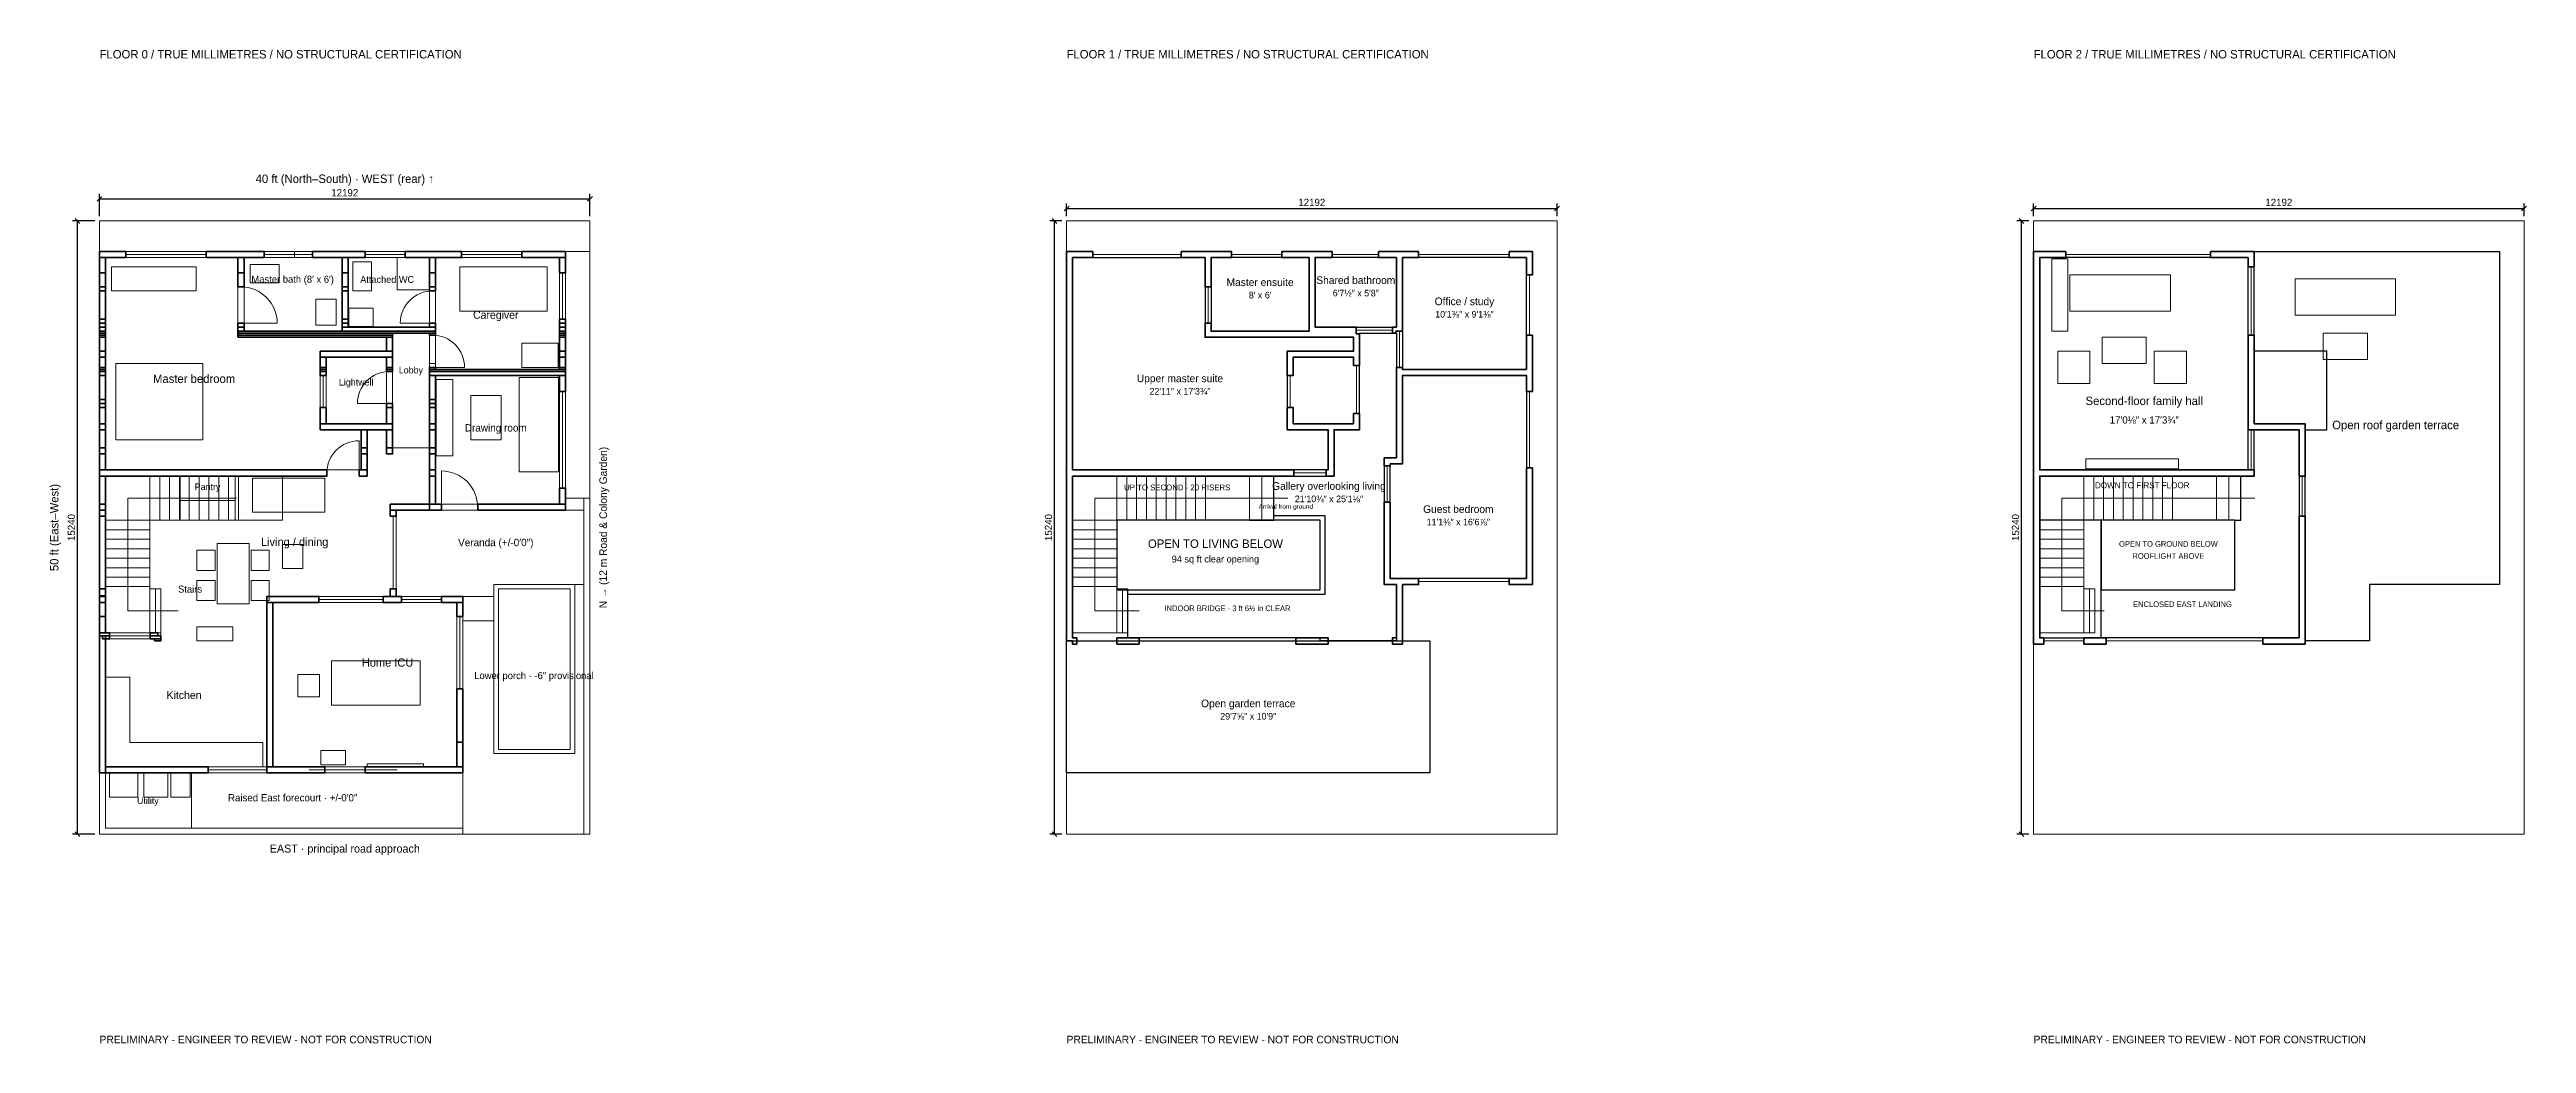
# Model space of a CAD drawing. Header units: millimetres. Extents: x -1244 to 60336, y -5203 to 19499.
import ezdxf
from ezdxf.enums import TextEntityAlignment as Align

# ---------------------------------------------------------------- set-up
doc = ezdxf.new("R2010")
doc.units = ezdxf.units.MM
for name, color, linetype, lineweight in [('A-ANNO', 7, 'Continuous', 18), ('A-DIMS', 7, 'Continuous', 13), ('A-DOOR', 3, 'Continuous', 18), ('A-FLOR', 8, 'Continuous', 13), ('A-FURN', 8, 'Continuous', 13), ('A-LAND', 3, 'Continuous', 13), ('A-LEVL', 7, 'Continuous', 13), ('A-SITE', 8, 'Continuous', 18), ('A-STAIR', 7, 'Continuous', 18), ('A-WALL', 7, 'Continuous', 35), ('A-WIND', 4, 'Continuous', 18)]:
    doc.layers.add(name, color=color, linetype=linetype, lineweight=lineweight)
doc.dimstyles.new('FF-ARCH', dxfattribs={"dimtxt": 180, "dimasz": 90, "dimexe": 120, "dimexo": 120, "dimgap": 60, "dimtad": 1, "dimdec": 0, "dimtsz": 60, "dimcen": 2.5, "dimazin": 3, "dimtfac": 1, "dimtmove": 0, "dimatfit": 3})

msp = doc.modelspace()

# ---------------------------------------------------------------- linework, layer by layer
at = {"layer": 'A-AREA'}
for points in [[(30542, 9050), (29527.6, 9050), (24192, 9050), (24192, 12349.2), (24192, 14328), (27482.8, 14328), (27482.8, 12349.2), (29527.6, 12349.2), (31177.6, 12349.2), (31177.6, 12000), (29527.6, 12000), (29527.6, 10050), (30542, 10050)], [(30071.2, 12499.2), (30071.2, 14328), (27632.8, 14328), (27632.8, 12499.2)], [(32242, 12600), (32242, 14328), (30221.2, 14328), (30221.2, 12600)], [(35474.4, 11550), (35474.4, 14328), (32392, 14328), (32392, 11550)], [(53419.6, 9050), (53419.6, 14328), (48234, 14328), (48234, 9050)], [(59666.4, 6200), (56434, 6200), (56434, 4800), (54834, 4800), (54834, 10050), (55369.6, 10050), (55369.6, 12000), (53569.6, 12000), (53569.6, 14478), (59666.4, 14478), (59666.4, 11550), (59666.4, 8900)], [(29527.6, 8900), (30692, 8900), (30692, 10050), (31327.6, 10050), (31327.6, 11850), (31327.6, 12000), (31327.6, 12450), (32242, 12450), (32242, 11550), (32242, 11400), (32242, 9350), (31937.2, 9350), (31937.2, 6200), (32242, 6200), (32242, 4800), (30342, 4800), (30342, 4875), (25567, 4875), (25567, 6075), (30342, 6075), (30342, 7800), (29192, 7800), (29192, 8900)], [(32392, 11400), (35474.4, 11400), (35474.4, 6350), (32392, 6350), (32087.2, 6350), (32087.2, 9200), (32392, 9200)], [(53569.6, 10050), (54684, 10050), (54684, 8900), (54684, 7800), (54684, 4875), (49759, 4875), (49759, 6075), (53084, 6075), (53084, 7800), (53234, 7800), (53234, 8900), (53419.6, 8900), (53569.6, 8900)], [(33074, 3609.6), (33074, 2283.6), (33074, 1674), (33074, 1524), (31442, 1524), (30644.4, 1524), (29644.4, 1524), (29242, 1524), (28202, 1524), (26742, 1524), (25258.8, 1524), (24192, 1524), (24042, 1524), (24042, 4800), (25258.8, 4800), (30342, 4800), (32242, 4800), (33074, 4800)]]:
    msp.add_lwpolyline(points, close=True, dxfattribs=at)
at = {"layer": 'A-DOOR'}
for p, q in [((24692, 14403), (26892, 14403)), ((28142, 14403), (29392, 14403)), ((30642, 14403), (31792, 14403)), ((32792, 14403), (35042, 14403)), ((48884, 14403), (52484, 14403)), ((27557.8, 12700), (27557.8, 13600)), ((35549.4, 12400), (35549.4, 13900)), ((53494.6, 12400), (53494.6, 14100)), ((3515.8, 12700), (4415.8, 12700)), ((8275, 12700), (7475, 12700)), ((31242, 12525), (32142, 12525)), ((32317, 11600), (32317, 12500)), ((8275, 11600), (9075, 11600)), ((29602.6, 10600), (29602.6, 11400)), ((31252.6, 10450), (31252.6, 11650)), ((7210.6, 10700), (6410.6, 10700)), ((35549.4, 9100), (35549.4, 11000)), ((53494.6, 9050), (53494.6, 10050)), ((6450, 8975), (6450, 9775)), ((8500, 8125), (8500, 9025)), ((29692, 8975), (30492, 8975)), ((32012.2, 8250), (32012.2, 9150)), ((54759, 7900), (54759, 8900)), ((7300, 6100), (7300, 7900)), ((32792, 6275), (35042, 6275)), ((5452.4, 5834.6), (7050, 5834.6)), ((7502.4, 5834.6), (8502.4, 5834.6)), ((24292, 4800), (25292, 4800)), ((25842, 4800), (29742, 4800)), ((30542, 4800), (32142, 4800)), ((48334, 4800), (49334, 4800)), ((49884, 4800), (53784, 4800))]:
    msp.add_line(p, q, dxfattribs=at)
for points in [[(3515.8, 13600), (3604, 13595.7), (3691.3, 13582.7), (3777, 13561.2), (3860.2, 13531.5), (3940, 13493.7), (4015.8, 13448.3), (4086.7, 13395.7), (4152.2, 13336.4), (4211.5, 13271), (4264.1, 13200), (4309.5, 13124.3), (4347.3, 13044.4), (4377, 12961.3), (4398.5, 12875.6), (4411.4, 12788.2), (4415.8, 12700)], [(8275, 13500), (8196.6, 13496.1), (8118.9, 13484.6), (8042.8, 13465.6), (7968.9, 13439.1), (7897.9, 13405.5), (7830.5, 13365.2), (7767.5, 13318.4), (7709.3, 13265.7), (7656.6, 13207.5), (7609.8, 13144.5), (7569.5, 13077.1), (7535.9, 13006.1), (7509.4, 12932.2), (7490.4, 12856.1), (7478.9, 12778.4), (7475, 12700)], [(8275, 12400), (8353.4, 12396.1), (8431.1, 12384.6), (8507.2, 12365.6), (8581.1, 12339.1), (8652.1, 12305.5), (8719.5, 12265.2), (8782.5, 12218.4), (8840.7, 12165.7), (8893.4, 12107.5), (8940.2, 12044.5), (8980.5, 11977.1), (9014.1, 11906.1), (9040.6, 11832.2), (9059.6, 11756.1), (9071.1, 11678.4), (9075, 11600)], [(7210.6, 11500), (7132.2, 11496.1), (7054.5, 11484.6), (6978.4, 11465.6), (6904.5, 11439.1), (6833.5, 11405.5), (6766.1, 11365.2), (6703.1, 11318.4), (6644.9, 11265.7), (6592.2, 11207.5), (6545.4, 11144.5), (6505.1, 11077.1), (6471.5, 11006.1), (6445, 10932.2), (6426, 10856.1), (6414.5, 10778.4), (6410.6, 10700)], [(5650, 8975), (5653.9, 9053.4), (5665.4, 9131.1), (5684.4, 9207.2), (5710.9, 9281.1), (5744.5, 9352.1), (5784.8, 9419.5), (5831.6, 9482.5), (5884.3, 9540.7), (5942.5, 9593.4), (6005.5, 9640.2), (6072.9, 9680.5), (6143.9, 9714.1), (6217.8, 9740.6), (6293.9, 9759.6), (6371.6, 9771.1), (6450, 9775)], [(9400, 8125), (9395.7, 8213.2), (9382.7, 8300.6), (9361.2, 8386.3), (9331.5, 8469.4), (9293.7, 8549.3), (9248.3, 8625), (9195.7, 8696), (9136.4, 8761.4), (9071, 8820.7), (9000, 8873.3), (8924.3, 8918.7), (8844.4, 8956.5), (8761.3, 8986.2), (8675.6, 9007.7), (8588.2, 9020.7), (8500, 9025)]]:
    msp.add_lwpolyline(points, dxfattribs=at)
at = {"layer": 'A-FLOR'}
for points in [[(6500, 9050), (5485.6, 9050), (150, 9050), (150, 12349.2), (150, 14328), (3440.8, 14328), (3440.8, 12349.2), (5485.6, 12349.2), (7135.6, 12349.2), (7135.6, 12000), (5485.6, 12000), (5485.6, 10050), (6500, 10050)], [(6029.2, 12499.2), (6029.2, 14328), (3590.8, 14328), (3590.8, 12499.2)], [(5290.8, 14478), (5290.8, 14328), (4850, 14328), (4850, 14478), (5200, 14478)], [(8200, 12600), (8200, 14328), (6179.2, 14328), (6179.2, 12600)], [(6850, 14478), (7000, 14478), (7600, 14478), (7600, 14328), (6600, 14328), (6600, 14478)], [(11432.4, 11550), (11432.4, 14328), (8350, 14328), (8350, 11550)], [(3590.8, 12700), (3440.8, 12700), (3440.8, 13600), (3590.8, 13600), (3590.8, 13600), (3590.8, 12700)], [(8350, 13500), (8350, 12700), (8200, 12700), (8200, 13500)], [(8200, 9600), (8200, 12450), (7285.6, 12450), (7285.6, 9600)], [(7135.6, 10200), (7135.6, 11850), (5635.6, 11850), (5635.6, 10200)], [(5635.6, 11400), (5635.6, 10600), (5485.6, 10600), (5485.6, 11400)], [(7135.6, 11500), (7285.6, 11500), (7285.6, 10700), (7135.6, 10700)], [(8200, 11700), (8350, 11700), (8350, 11600), (8200, 11600)], [(11432.4, 8200), (11432.4, 11400), (8350, 11400), (8350, 8200)], [(1369.2, 4850), (1369.2, 4800), (1519.2, 4800), (1519.2, 4850), (1519.2, 4925), (1519.2, 5000), (1525, 5000), (1525, 6100), (1250, 6100), (1250, 6150), (1250, 7800), (2000, 7800), (2000, 8899.6), (3371.6, 8899.6), (3371.6, 7800), (3450, 7800), (3450, 8900), (5350, 8900), (5650, 8900), (5650, 9050), (6450, 9050), (6450, 8900), (6650, 8900), (6650, 9050), (6650, 9450), (6650, 9600), (6650, 10050), (7000, 10050), (7135.6, 10050), (7135.6, 9600), (7135.6, 9450), (7285.6, 9450), (7285.6, 9600), (8200, 9600), (8200, 9450), (8200, 9050), (8200, 8900), (8200, 8350), (8200, 8200), (7225, 8200), (7225, 8050), (7225, 7900), (7375, 7900), (7375, 6100), (7225, 6100), (7225, 5909.6), (7125, 5909.6), (7050, 5909.6), (5602.4, 5909.6), (5452.4, 5909.6), (5302.4, 5909.6), (4160, 5909.6), (4160, 5759.6), (4160, 1674), (3950, 1674), (2869.2, 1674), (2700, 1674), (2569.2, 1674), (2416.8, 1674), (150, 1674), (150, 4850), (250, 4850), (1260, 4850)], [(9400, 8050), (11582.4, 8050), (12042, 8050), (12042, 6650), (12042, 6200), (9798.8, 6200), (9798.8, 5909.6), (9032, 5909.6), (8502.4, 5909.6), (7502.4, 5909.6), (7375, 5909.6), (7375, 6100), (7375, 6650), (7375, 7900), (7375, 8050), (8200, 8050), (8500, 8050)], [(9032, 0), (12042, 0), (12042, 6200), (9798.8, 6200), (9798.8, 5909.6), (9032, 5909.6), (9032, 2133.6)], [(8882, 1674), (8882, 5759.6), (4310, 5759.6), (4310, 1674)], [(9798.8, 5300), (9798.8, 5909.6), (9032, 5909.6), (9032, 5300)], [(150, 1524), (9032, 1524), (9032, 150), (2283.6, 150), (2283.6, 1521.6), (150, 1521.6)], [(2283.6, 150), (2283.6, 1521.6), (150, 1521.6), (150, 150)]]:
    msp.add_lwpolyline(points, close=True, dxfattribs=at)
at = {"layer": 'A-FURN'}
for points in [[(6759.2, 13500), (6759.2, 14220), (6299.2, 14220), (6299.2, 13500)], [(8200, 13528), (8200, 14328), (7400, 14328), (7400, 13528)], [(48934, 12500), (48934, 14300), (48534, 14300), (48534, 12500)], [(2400, 13500), (2400, 14100), (300, 14100), (300, 13500)], [(4460.8, 13700), (4460.8, 14160), (3740.8, 14160), (3740.8, 13700)], [(11127.2, 13000), (11127.2, 14100), (8957.2, 14100), (8957.2, 13000)], [(51484, 13000), (51484, 13900), (48984, 13900), (48984, 13000)], [(57084, 12900), (57084, 13800), (54584, 13800), (54584, 12900)], [(5879.2, 12649.2), (5879.2, 13299.2), (5379.2, 13299.2), (5379.2, 12649.2)], [(6799.2, 12620), (6799.2, 13070), (6199.2, 13070), (6199.2, 12620)], [(50884, 11700), (50884, 12350), (49784, 12350), (49784, 11700)], [(56384, 11800), (56384, 12450), (55284, 12450), (55284, 11800)], [(11400, 11600), (11400, 12200), (10500, 12200), (10500, 11600)], [(49484, 11200), (49484, 12000), (48684, 12000), (48684, 11200)], [(51884, 11200), (51884, 12000), (51084, 12000), (51084, 11200)], [(2570, 9800), (2570, 11700), (400, 11700), (400, 9800)], [(8785, 9400), (8785, 11300), (8370, 11300), (8370, 9400)], [(11412.4, 9000), (11412.4, 11350), (10432.4, 11350), (10432.4, 9000)], [(9980, 9800), (9980, 10900), (9230, 10900), (9230, 9800)], [(51684, 9075), (51684, 9325), (49384, 9325), (49384, 9075)], [(3371.6, 8290), (3371.6, 8899.6), (2000, 8899.6), (2000, 8290)], [(5600, 8000), (5600, 8850), (3800, 8850), (3800, 8000)], [(2870, 6555), (2870, 7055), (2420, 7055), (2420, 6555)], [(3720, 5725), (3720, 7225), (2920, 7225), (2920, 5725)], [(4220, 6555), (4220, 7055), (3770, 7055), (3770, 6555)], [(5050, 6600), (5050, 7200), (4550, 7200), (4550, 6600)], [(2870, 5805), (2870, 6305), (2420, 6305), (2420, 5805)], [(4220, 5805), (4220, 6305), (3770, 6305), (3770, 5805)], [(3316.8, 4800), (3316.8, 5150), (2416.8, 5150), (2416.8, 4800)], [(150, 1674), (4060, 1674), (4060, 2274), (750, 2274), (750, 3900), (150, 3900)], [(5467.6, 3409.6), (5467.6, 3969.6), (4927.6, 3969.6), (4927.6, 3409.6)], [(7967.6, 3204.8), (7967.6, 4304.8), (5767.6, 4304.8), (5767.6, 3204.8)], [(6112, 1724), (6112, 2079.6), (5502.4, 2079.6), (5502.4, 1724)], [(950, 921.6), (950, 1521.6), (250, 1521.6), (250, 921.6)], [(1700, 921.6), (1700, 1521.6), (1100, 1521.6), (1100, 921.6)], [(2250, 921.6), (2250, 1521.6), (1770, 1521.6), (1770, 921.6)], [(8052.4, 1674), (8052.4, 1744), (6652.4, 1744), (6652.4, 1674)]]:
    msp.add_lwpolyline(points, close=True, dxfattribs=at)
at = {"layer": 'A-GUARD'}
for p, q in [((28592, 8900), (29192, 8900)), ((28592, 7800), (29192, 7800)), ((53084, 6075), (53084, 7800)), ((53084, 7800), (53234, 7800)), ((49759, 4875), (49759, 6075)), ((49759, 6075), (53084, 6075))]:
    msp.add_line(p, q, dxfattribs=at)
msp.add_lwpolyline([(30462, 5955), (25567, 5955), (25567, 6075), (30342, 6075), (30342, 7800), (29192, 7800), (29192, 7920), (30342, 7920), (30462, 7920), (30462, 7800), (30462, 6075)], close=True, dxfattribs=at)
at = {"layer": 'A-LAND'}
for points in [[(12192, 14478), (12192, 15240), (0, 15240), (0, 14478)], [(12192, 8350), (12192, 14478), (11582.4, 14478), (11582.4, 8350)], [(12042, 8050), (11582.4, 8050), (11582.4, 8350), (12042, 8350)]]:
    msp.add_lwpolyline(points, close=True, dxfattribs=at)
at = {"layer": 'A-LEVL'}
for p, q in [((9798.8, 5909.6), (9798.8, 6200)), ((9798.8, 6200), (12042, 6200)), ((9032, 5909.6), (9798.8, 5909.6)), ((9032, 0), (9032, 1524))]:
    msp.add_line(p, q, dxfattribs=at)
at = {"layer": 'A-SITE'}
for points in [[(0, 0), (12192, 0), (12192, 15240), (0, 15240)], [(24042, 0), (36234, 0), (36234, 15240), (24042, 15240)], [(48084, 0), (60276, 0), (60276, 15240), (48084, 15240)], [(11818.8, 2000), (11818.8, 6200), (9798.8, 6200), (9798.8, 2000)], [(11700.3, 2102.5), (11700.3, 6097.5), (9917.3, 6097.5), (9917.3, 2102.5)]]:
    msp.add_lwpolyline(points, close=True, dxfattribs=at)
at = {"layer": 'A-STAIR'}
for p, q in [((1494.4, 7800), (1494.4, 8900)), ((1738.9, 7800), (1738.9, 8900)), ((1983.3, 7800), (1983.3, 8900)), ((2227.8, 7800), (2227.8, 8900)), ((2472.2, 7800), (2472.2, 8900)), ((2716.7, 7800), (2716.7, 8900)), ((2961.1, 7800), (2961.1, 8900)), ((3205.6, 7800), (3205.6, 8900)), ((700, 5550), (700, 8350)), ((700, 8350), (3400, 8350)), ((24742, 5550), (24742, 8350)), ((24742, 8350), (29542, 8350)), ((53584, 8350), (48784, 8350)), ((48784, 8350), (48784, 5550)), ((150, 7564.3), (1250, 7564.3)), ((150, 7328.6), (1250, 7328.6)), ((150, 7092.9), (1250, 7092.9)), ((150, 6857.1), (1250, 6857.1)), ((150, 6621.4), (1250, 6621.4)), ((150, 6385.7), (1250, 6385.7)), ((1950, 5550), (700, 5550)), ((1387.5, 5000), (1387.5, 6100)), ((25842, 5550), (24742, 5550)), ((48784, 5550), (49834, 5550))]:
    msp.add_line(p, q, dxfattribs=at)
for points in [[(1250, 7800), (1250, 8900), (150, 8900), (150, 7800)], [(3450, 7800), (3450, 8900), (1250, 8900), (1250, 7800)], [(4550, 7800), (4550, 8900), (3450, 8900), (3450, 7800)], [(25292, 7800), (25292, 8900), (24192, 8900), (24192, 7800)], [(25536.4, 7800), (25536.4, 8900), (25292, 8900), (25292, 7800)], [(25780.9, 7800), (25780.9, 8900), (25536.4, 8900), (25536.4, 7800)], [(26025.3, 7800), (26025.3, 8900), (25780.9, 8900), (25780.9, 7800)], [(26269.8, 7800), (26269.8, 8900), (26025.3, 8900), (26025.3, 7800)], [(26514.2, 7800), (26514.2, 8900), (26269.8, 8900), (26269.8, 7800)], [(26758.7, 7800), (26758.7, 8900), (26514.2, 8900), (26514.2, 7800)], [(27003.1, 7800), (27003.1, 8900), (26758.7, 8900), (26758.7, 7800)], [(27247.6, 7800), (27247.6, 8900), (27003.1, 8900), (27003.1, 7800)], [(27492, 7800), (27492, 8900), (27247.6, 8900), (27247.6, 7800)], [(28592, 7800), (28592, 8900), (27492, 8900), (27492, 7800)], [(28892, 7800), (28892, 8900), (28592, 8900), (28592, 7800)], [(29192, 7800), (29192, 8900), (28892, 8900), (28892, 7800)], [(49334, 7800), (49334, 8900), (48234, 8900), (48234, 7800)], [(49578.4, 7800), (49578.4, 8900), (49334, 8900), (49334, 7800)], [(49822.9, 7800), (49822.9, 8900), (49578.4, 8900), (49578.4, 7800)], [(50067.3, 7800), (50067.3, 8900), (49822.9, 8900), (49822.9, 7800)], [(50311.8, 7800), (50311.8, 8900), (50067.3, 8900), (50067.3, 7800)], [(50556.2, 7800), (50556.2, 8900), (50311.8, 8900), (50311.8, 7800)], [(50800.7, 7800), (50800.7, 8900), (50556.2, 8900), (50556.2, 7800)], [(51045.1, 7800), (51045.1, 8900), (50800.7, 8900), (50800.7, 7800)], [(51289.6, 7800), (51289.6, 8900), (51045.1, 8900), (51045.1, 7800)], [(51534, 7800), (51534, 8900), (51289.6, 8900), (51289.6, 7800)], [(52634, 7800), (52634, 8900), (51534, 8900), (51534, 7800)], [(52934, 7800), (52934, 8900), (52634, 8900), (52634, 7800)], [(53234, 7800), (53234, 8900), (52934, 8900), (52934, 7800)], [(1250, 6150), (1250, 7800), (150, 7800), (150, 6150)], [(25292, 7564.3), (25292, 7800), (24192, 7800), (24192, 7564.3)], [(25292, 7328.6), (25292, 7564.3), (24192, 7564.3), (24192, 7328.6)], [(49334, 7564.3), (49334, 7800), (48234, 7800), (48234, 7564.3)], [(49334, 7328.6), (49334, 7564.3), (48234, 7564.3), (48234, 7328.6)], [(25292, 7092.9), (25292, 7328.6), (24192, 7328.6), (24192, 7092.9)], [(25292, 6857.1), (25292, 7092.9), (24192, 7092.9), (24192, 6857.1)], [(25292, 6621.4), (25292, 6857.1), (24192, 6857.1), (24192, 6621.4)], [(49334, 7092.9), (49334, 7328.6), (48234, 7328.6), (48234, 7092.9)], [(49334, 6857.1), (49334, 7092.9), (48234, 7092.9), (48234, 6857.1)], [(49334, 6621.4), (49334, 6857.1), (48234, 6857.1), (48234, 6621.4)], [(25292, 6385.7), (25292, 6621.4), (24192, 6621.4), (24192, 6385.7)], [(25292, 6150), (25292, 6385.7), (24192, 6385.7), (24192, 6150)], [(49334, 6385.7), (49334, 6621.4), (48234, 6621.4), (48234, 6385.7)], [(49334, 6150), (49334, 6385.7), (48234, 6385.7), (48234, 6150)], [(1250, 5000), (1250, 6150), (150, 6150), (150, 5000)], [(1525, 5000), (1525, 6100), (1250, 6100), (1250, 5000)], [(25292, 5000), (25292, 6150), (24192, 6150), (24192, 5000)], [(25429.5, 5000), (25429.5, 6100), (25292, 6100), (25292, 5000)], [(25567, 5000), (25567, 6100), (25429.5, 6100), (25429.5, 5000)], [(49334, 5000), (49334, 6150), (48234, 6150), (48234, 5000)], [(49471.5, 5000), (49471.5, 6100), (49334, 6100), (49334, 5000)], [(49609, 5000), (49609, 6100), (49471.5, 6100), (49471.5, 5000)]]:
    msp.add_lwpolyline(points, close=True, dxfattribs=at)
at = {"layer": 'A-VOID'}
for points in [[(30342, 6075), (30342, 7800), (25292, 7800), (25292, 6075)], [(49759, 4875), (49759, 7800), (48234, 7800), (48234, 4875)], [(53084, 6075), (53084, 7800), (49759, 7800), (49759, 6075)]]:
    msp.add_lwpolyline(points, close=True, dxfattribs=at)
at = {"layer": 'A-WALL'}
for points in [[(0, 14328), (650, 14328), (650, 14478), (0, 14478)], [(0, 13950), (150, 13950), (150, 14328), (0, 14328)], [(2650, 14328), (4090.8, 14328), (4090.8, 14478), (2650, 14478)], [(3440.8, 13950), (3590.8, 13950), (3590.8, 14328), (3440.8, 14328)], [(5290.8, 14328), (6600, 14328), (6600, 14478), (5290.8, 14478)], [(6029.2, 13950), (6179.2, 13950), (6179.2, 14328), (6029.2, 14328)], [(7600, 14328), (9000, 14328), (9000, 14478), (7600, 14478)], [(8200, 13950), (8350, 13950), (8350, 14328), (8200, 14328)], [(10500, 14328), (11582.4, 14328), (11582.4, 14478), (10500, 14478)], [(11432.4, 13950), (11582.4, 13950), (11582.4, 14328), (11432.4, 14328)], [(24192, 4800), (24042, 4800), (24042, 8900), (24042, 14478), (24692, 14478), (24692, 14328), (24192, 14328), (24192, 12349.2), (24192, 9050), (29527.6, 9050), (29692, 9050), (29692, 8900), (24192, 8900), (24192, 4875), (24292, 4875), (24292, 4725), (24192, 4725)], [(26892, 14328), (26892, 14478), (27482.8, 14478), (27632.8, 14478), (28142, 14478), (28142, 14328), (27632.8, 14328), (27632.8, 13600), (27482.8, 13600), (27482.8, 14328)], [(31327.6, 12000), (31327.6, 11850), (31327.6, 11650), (31177.6, 11650), (31177.6, 11850), (29677.6, 11850), (29677.6, 11400), (29527.6, 11400), (29527.6, 12000), (31177.6, 12000), (31177.6, 12349.2), (30221.2, 12349.2), (29527.6, 12349.2), (27482.8, 12349.2), (27482.8, 12700), (27632.8, 12700), (27632.8, 12499.2), (30071.2, 12499.2), (30071.2, 14328), (29392, 14328), (29392, 14478), (30071.2, 14478), (30221.2, 14478), (30642, 14478), (30642, 14328), (30221.2, 14328), (30221.2, 12600), (31242, 12600), (31242, 12435), (31327.6, 12435)], [(31792, 14478), (32242, 14478), (32392, 14478), (32792, 14478), (32792, 14328), (32392, 14328), (32392, 12500), (32227, 12500), (32227, 12450), (32142, 12450), (32142, 12600), (32242, 12600), (32242, 14328), (31792, 14328)], [(35042, 14478), (35624.4, 14478), (35624.4, 13900), (35474.4, 13900), (35474.4, 14328), (35042, 14328)], [(48884, 14478), (48884, 14328), (48234, 14328), (48234, 9050), (53404.6, 9050), (53419.6, 9050), (53569.6, 9050), (53569.6, 8900), (53419.6, 8900), (53234, 8900), (48234, 8900), (48234, 6600), (48234, 4875), (48334, 4875), (48334, 4725), (48084, 4725), (48084, 8900), (48084, 9050), (48084, 14478)], [(53419.6, 14328), (52484, 14328), (52484, 14478), (53569.6, 14478), (53569.6, 14100), (53419.6, 14100)], [(0, 13600), (150, 13600), (150, 13950), (0, 13950)], [(0, 13500), (150, 13500), (150, 13600), (0, 13600)], [(3440.8, 13600), (3590.8, 13600), (3590.8, 13950), (3440.8, 13950)], [(6029.2, 13600), (6179.2, 13600), (6179.2, 13950), (6029.2, 13950)], [(6029.2, 13500), (6179.2, 13500), (6179.2, 13600), (6029.2, 13600)], [(8200, 13600), (8350, 13600), (8350, 13950), (8200, 13950)], [(8200, 13500), (8350, 13500), (8350, 13600), (8200, 13600)], [(0, 12800), (150, 12800), (150, 13500), (0, 13500)], [(6029.2, 12800), (6179.2, 12800), (6179.2, 13500), (6029.2, 13500)], [(0, 12700), (150, 12700), (150, 12800), (0, 12800)], [(0, 12600), (150, 12600), (150, 12700), (0, 12700)], [(0, 12499.2), (150, 12499.2), (150, 12600), (0, 12600)], [(0, 12450), (150, 12450), (150, 12499.2), (0, 12499.2)], [(0, 12400), (150, 12400), (150, 12450), (0, 12450)], [(0, 12349.2), (150, 12349.2), (150, 12400), (0, 12400)], [(0, 12000), (150, 12000), (150, 12349.2), (0, 12349.2)], [(3440.8, 12600), (3590.8, 12600), (3590.8, 12700), (3440.8, 12700)], [(3440.8, 12499.2), (3590.8, 12499.2), (3590.8, 12600), (3440.8, 12600)], [(3440.8, 12450), (8350, 12450), (8350, 12499.2), (3440.8, 12499.2)], [(3440.8, 12400), (7285.6, 12400), (7285.6, 12450), (3440.8, 12450)], [(3440.8, 12349.2), (7285.6, 12349.2), (7285.6, 12400), (3440.8, 12400)], [(6029.2, 12700), (6179.2, 12700), (6179.2, 12800), (6029.2, 12800)], [(6029.2, 12600), (6179.2, 12600), (6179.2, 12700), (6029.2, 12700)], [(6029.2, 12499.2), (8350, 12499.2), (8350, 12600), (6029.2, 12600)], [(7135.6, 12000), (7285.6, 12000), (7285.6, 12349.2), (7135.6, 12349.2)], [(8200, 12600), (8350, 12600), (8350, 12700), (8200, 12700)], [(8200, 12400), (8350, 12400), (8350, 12450), (8200, 12450)], [(11432.4, 12700), (11582.4, 12700), (11582.4, 12800), (11432.4, 12800)], [(11432.4, 12600), (11582.4, 12600), (11582.4, 12700), (11432.4, 12700)], [(11432.4, 12499.2), (11582.4, 12499.2), (11582.4, 12600), (11432.4, 12600)], [(11432.4, 12450), (11582.4, 12450), (11582.4, 12499.2), (11432.4, 12499.2)], [(11432.4, 12400), (11582.4, 12400), (11582.4, 12450), (11432.4, 12450)], [(11432.4, 12349.2), (11582.4, 12349.2), (11582.4, 12400), (11432.4, 12400)], [(11432.4, 12000), (11582.4, 12000), (11582.4, 12349.2), (11432.4, 12349.2)], [(32242, 9350), (32242, 11400), (32242, 11550), (32242, 11600), (32392, 11600), (32392, 11550), (35474.4, 11550), (35474.4, 12400), (35624.4, 12400), (35624.4, 11550), (35624.4, 11400), (35624.4, 11000), (35474.4, 11000), (35474.4, 11400), (32392, 11400), (32392, 9200), (32087.2, 9200), (32087.2, 9150), (31937.2, 9150), (31937.2, 9350)], [(53569.6, 10050), (53419.6, 10050), (53419.6, 10200), (53419.6, 12400), (53569.6, 12400), (53569.6, 10200), (54834, 10200), (54834, 8900), (54684, 8900), (54684, 10050), (53584.6, 10050)], [(0, 11850), (150, 11850), (150, 12000), (0, 12000)], [(0, 11600), (150, 11600), (150, 11850), (0, 11850)], [(5485.6, 11850), (7285.6, 11850), (7285.6, 12000), (5485.6, 12000)], [(5485.6, 11600), (5635.6, 11600), (5635.6, 11850), (5485.6, 11850)], [(7135.6, 11600), (7285.6, 11600), (7285.6, 11850), (7135.6, 11850)], [(11432.4, 11850), (11582.4, 11850), (11582.4, 12000), (11432.4, 12000)], [(11432.4, 11600), (11582.4, 11600), (11582.4, 11850), (11432.4, 11850)], [(0, 11550), (150, 11550), (150, 11600), (0, 11600)], [(0, 11500), (150, 11500), (150, 11550), (0, 11550)], [(0, 11400), (150, 11400), (150, 11500), (0, 11500)], [(0, 10800), (150, 10800), (150, 11400), (0, 11400)], [(5485.6, 11550), (5635.6, 11550), (5635.6, 11600), (5485.6, 11600)], [(5485.6, 11500), (5635.6, 11500), (5635.6, 11550), (5485.6, 11550)], [(5485.6, 11400), (5635.6, 11400), (5635.6, 11500), (5485.6, 11500)], [(7135.6, 11550), (7285.6, 11550), (7285.6, 11600), (7135.6, 11600)], [(7135.6, 11500), (7285.6, 11500), (7285.6, 11550), (7135.6, 11550)], [(8200, 11550), (8350, 11550), (8350, 11600), (8200, 11600)], [(8200, 11500), (11582.4, 11500), (11582.4, 11550), (8200, 11550)], [(8200, 11400), (11582.4, 11400), (11582.4, 11500), (8200, 11500)], [(8200, 10800), (8350, 10800), (8350, 11400), (8200, 11400)], [(11432.4, 11550), (11582.4, 11550), (11582.4, 11600), (11432.4, 11600)], [(11432.4, 11000), (11582.4, 11000), (11582.4, 11400), (11432.4, 11400)], [(0, 10700), (150, 10700), (150, 10800), (0, 10800)], [(0, 10600), (150, 10600), (150, 10700), (0, 10700)], [(0, 10200), (150, 10200), (150, 10600), (0, 10600)], [(5485.6, 10200), (5635.6, 10200), (5635.6, 10600), (5485.6, 10600)], [(7135.6, 10600), (7285.6, 10600), (7285.6, 10700), (7135.6, 10700)], [(7135.6, 10200), (7285.6, 10200), (7285.6, 10600), (7135.6, 10600)], [(8200, 10700), (8350, 10700), (8350, 10800), (8200, 10800)], [(8200, 10600), (8350, 10600), (8350, 10700), (8200, 10700)], [(8200, 10200), (8350, 10200), (8350, 10600), (8200, 10600)], [(31177.6, 10200), (31177.6, 10450), (31327.6, 10450), (31327.6, 10050), (30692, 10050), (30692, 8900), (30492, 8900), (30492, 9050), (30542, 9050), (30542, 10050), (29527.6, 10050), (29527.6, 10600), (29677.6, 10600), (29677.6, 10200), (30692, 10200)], [(0, 10050), (150, 10050), (150, 10200), (0, 10200)], [(0, 9600), (150, 9600), (150, 10050), (0, 10050)], [(5485.6, 10050), (7285.6, 10050), (7285.6, 10200), (5485.6, 10200)], [(6500, 9600), (6650, 9600), (6650, 10050), (6500, 10050)], [(7135.6, 9600), (7285.6, 9600), (7285.6, 10050), (7135.6, 10050)], [(8200, 10050), (8350, 10050), (8350, 10200), (8200, 10200)], [(8200, 9600), (8350, 9600), (8350, 10050), (8200, 10050)], [(0, 9450), (150, 9450), (150, 9600), (0, 9600)], [(0, 9050), (150, 9050), (150, 9450), (0, 9450)], [(6500, 9450), (6650, 9450), (6650, 9600), (6500, 9600)], [(6500, 9050), (6650, 9050), (6650, 9450), (6500, 9450)], [(7135.6, 9450), (7285.6, 9450), (7285.6, 9600), (7135.6, 9600)], [(8200, 9450), (8350, 9450), (8350, 9600), (8200, 9600)], [(8200, 9050), (8350, 9050), (8350, 9450), (8200, 9450)], [(0, 8900), (5650, 8900), (5650, 9050), (0, 9050)], [(0, 8200), (150, 8200), (150, 8900), (0, 8900)], [(6450, 8900), (6650, 8900), (6650, 9050), (6450, 9050)], [(8200, 8900), (8350, 8900), (8350, 9050), (8200, 9050)], [(8200, 8200), (8350, 8200), (8350, 8900), (8200, 8900)], [(35474.4, 6350), (35474.4, 9100), (35624.4, 9100), (35624.4, 6200), (35042, 6200), (35042, 6350)], [(0, 8050), (150, 8050), (150, 8200), (0, 8200)], [(0, 7900), (150, 7900), (150, 8050), (0, 8050)], [(7225, 8050), (8200, 8050), (8200, 8200), (7225, 8200)], [(7225, 7900), (7375, 7900), (7375, 8050), (7225, 8050)], [(8200, 8050), (8500, 8050), (8500, 8200), (8200, 8200)], [(9400, 8050), (11582.4, 8050), (11582.4, 8200), (9400, 8200)], [(11432.4, 8200), (11582.4, 8200), (11582.4, 8600), (11432.4, 8600)], [(32392, 6200), (32392, 4875), (32392, 4800), (32392, 4725), (32142, 4725), (32142, 4875), (32242, 4875), (32242, 6200), (31937.2, 6200), (31937.2, 8250), (32087.2, 8250), (32087.2, 6350), (32392, 6350), (32792, 6350), (32792, 6200)], [(0, 6100), (150, 6100), (150, 7900), (0, 7900)], [(54684, 4875), (54684, 7800), (54684, 7900), (54834, 7900), (54834, 4725), (53784, 4725), (53784, 4875)], [(0, 5924.6), (150, 5924.6), (150, 6100), (0, 6100)], [(0, 5909.6), (150, 5909.6), (150, 5924.6), (0, 5924.6)], [(0, 5759.6), (150, 5759.6), (150, 5909.6), (0, 5909.6)], [(0, 5409.6), (150, 5409.6), (150, 5759.6), (0, 5759.6)], [(4160, 5759.6), (5452.4, 5759.6), (5452.4, 5909.6), (4160, 5909.6)], [(4160, 1674), (4310, 1674), (4310, 5759.6), (4160, 5759.6)], [(7050, 5759.6), (7502.4, 5759.6), (7502.4, 5909.6), (7050, 5909.6)], [(7225, 5909.6), (7375, 5909.6), (7375, 6100), (7225, 6100)], [(8502.4, 5759.6), (9032, 5759.6), (9032, 5909.6), (8502.4, 5909.6)], [(8882, 5409.6), (9032, 5409.6), (9032, 5759.6), (8882, 5759.6)], [(0, 5000), (150, 5000), (150, 5409.6), (0, 5409.6)], [(0, 4925), (250, 4925), (250, 5000), (0, 5000)], [(1260, 4925), (1444.2, 4925), (1444.2, 5000), (1260, 5000)], [(0, 1524), (150, 1524), (150, 4925), (0, 4925)], [(75, 4850), (250, 4850), (250, 4925), (75, 4925)], [(1260, 4850), (1519.2, 4850), (1519.2, 4925), (1260, 4925)], [(1369.2, 4800), (1519.2, 4800), (1519.2, 4850), (1369.2, 4850)], [(25842, 4875), (25842, 4725), (25292, 4725), (25292, 4875)], [(30542, 4875), (30542, 4725), (30342, 4725), (30292, 4725), (29742, 4725), (29742, 4875), (30292, 4875), (30342, 4875)], [(49884, 4875), (49884, 4725), (49334, 4725), (49334, 4875), (49609, 4875)], [(8882, 2283.6), (9032, 2283.6), (9032, 3609.6), (8882, 3609.6)], [(8882, 1674), (9032, 1674), (9032, 2283.6), (8882, 2283.6)], [(150, 1524), (2700, 1524), (2700, 1674), (150, 1674)], [(4160, 1524), (5602.4, 1524), (5602.4, 1674), (4160, 1674)], [(6602.4, 1524), (9032, 1524), (9032, 1674), (6602.4, 1674)]]:
    msp.add_lwpolyline(points, close=True, dxfattribs=at)
at = {"layer": 'A-WIND'}
for p, q in [((650, 14403), (2650, 14403)), ((4090.8, 14403), (5290.8, 14403)), ((6600, 14403), (7600, 14403)), ((9000, 14403), (10500, 14403)), ((11507.4, 12800), (11507.4, 13950)), ((5560.6, 10600), (5560.6, 11400)), ((11507.4, 8600), (11507.4, 11000)), ((8957, 3609.6), (8957, 5409.6)), ((250, 4925), (1260, 4925)), ((2700, 1599), (4160, 1599)), ((5200, 1599), (7400, 1599))]:
    msp.add_line(p, q, dxfattribs=at)

# ---------------------------------------------------------------- texts
at = {"layer": 'A-ANNO'}
for s, height, p in [('FLOOR 0 / TRUE MILLIMETRES / NO STRUCTURAL CERTIFICATION', 210, (0, 19278)), ('FLOOR 1 / TRUE MILLIMETRES / NO STRUCTURAL CERTIFICATION', 210, (24042, 19278)), ('FLOOR 2 / TRUE MILLIMETRES / NO STRUCTURAL CERTIFICATION', 210, (48084, 19278)), ('PRELIMINARY - ENGINEER TO REVIEW - NOT FOR CONSTRUCTION', 190, (0, -5200)), ('PRELIMINARY - ENGINEER TO REVIEW - NOT FOR CONSTRUCTION', 190, (24042, -5200)), ('PRELIMINARY - ENGINEER TO REVIEW - NOT FOR CONSTRUCTION', 190, (48084, -5200))]:
    msp.add_text(s, height=height, dxfattribs=at).set_placement(p)
for s, height, p in [('Master bath (8′ x 6′)', 175, (4800, 13650)), ('Attached WC', 170, (7150, 13650)), ('Master ensuite', 190, (28852, 13563.6)), ('Shared bathroom', 190, (31231.6, 13614)), ('Caregiver', 195, (9850, 12750)), ('8′ x 6′', 165, (28852, 13263.6)), ('6′7½″ x 5′8″', 165, (31231.6, 13314)), ('Office / study', 190, (33933.2, 13089)), ('10′1⅜″ x 9′1⅜″', 165, (33933.2, 12789)), ('Master bedroom', 210, (2350, 11150)), ('Lightwell', 165, (6380, 11100)), ('Lobby', 165, (7740, 11400)), ('Upper master suite', 190, (26859.8, 11175)), ('22′11″ x 17′3¾″', 165, (26859.8, 10875)), ('Second-floor family hall', 210, (50834, 10600)), ('Drawing room', 185, (9850, 9950)), ('17′0⅛″ x 17′3¾″', 180, (50834, 10150)), ('Open roof garden terrace', 210, (57084, 10000)), ('Pantry', 165, (2685, 8500)), ('UP TO SECOND · 20 RISERS', 145, (26792, 8500)), ('Gallery overlooking living', 190, (30564.6, 8500)), ('DOWN TO FIRST FLOOR', 150, (50784, 8550)), ('Arrival from ground', 115, (29492, 8050)), ('21′10¾″ x 25′1⅛″', 165, (30564.6, 8200)), ('Guest bedroom', 190, (33780.8, 7925)), ('11′1⅜″ x 16′6⅞″', 165, (33780.8, 7625)), ('Living / dining', 205, (4850, 7100)), ('Veranda (+/-0′0″)', 185, (9850, 7100)), ('OPEN TO LIVING BELOW', 210, (27742, 7050)), ('94 sq ft clear opening', 170, (27742, 6700)), ('OPEN TO GROUND BELOW', 140, (51434, 7100)), ('ROOFLIGHT ABOVE', 140, (51434, 6800)), ('Stairs', 175, (2250, 5950)), ('INDOOR BRIDGE · 3 ft 6½ in CLEAR', 140, (28042, 5500)), ('ENCLOSED EAST LANDING', 140, (51784, 5600)), ('Home ICU', 205, (7160, 4100)), ('Lower porch · -6″ provisional', 175, (10800, 3800)), ('Kitchen', 195, (2100, 3300)), ('Open garden terrace', 190, (28558, 3096.6)), ('29′7⅝″ x 10′9″', 165, (28558, 2796.6)), ('Utility', 165, (1200, 700)), ('Raised East forecourt · +/-0′0″', 180, (4800, 760)), ('EAST · principal road approach', 200, (6096, -520))]:
    msp.add_text(s, height=height, dxfattribs=at).set_placement(p, align=Align.BOTTOM_CENTER)
msp.add_text('N → (12 m Road & Colony Garden)', height=190, rotation=90, dxfattribs=at).set_placement((12672, 7620), align=Align.BOTTOM_CENTER)
at = {"layer": 'A-DIMS'}
msp.add_text('40 ft (North–South) · WEST (rear) ↑', height=210, dxfattribs=at).set_placement((6096, 16120), align=Align.BOTTOM_CENTER)
msp.add_text('50 ft (East–West)', height=210, rotation=90, dxfattribs=at).set_placement((-960, 7620), align=Align.BOTTOM_CENTER)

# ---------------------------------------------------------------- dimensions: what is measured, and where the dimension line sits
for base, p1, p2 in [((0, 15790), (0, 15240), (12192, 15240)), ((24042, 15550), (24042, 15240), (36234, 15240)), ((48084, 15550), (48084, 15240), (60276, 15240))]:
    msp.add_linear_dim(base=base, p1=p1, p2=p2, dimstyle='FF-ARCH', dxfattribs=at).render()
for base, p1, p2 in [((-550, 0), (0, 0), (0, 15240)), ((23742, 0), (24042, 0), (24042, 15240)), ((47784, 0), (48084, 0), (48084, 15240))]:
    msp.add_linear_dim(base=base, p1=p1, p2=p2, angle=90, dimstyle='FF-ARCH', dxfattribs=at).render()

doc.saveas('drawing.dxf')
